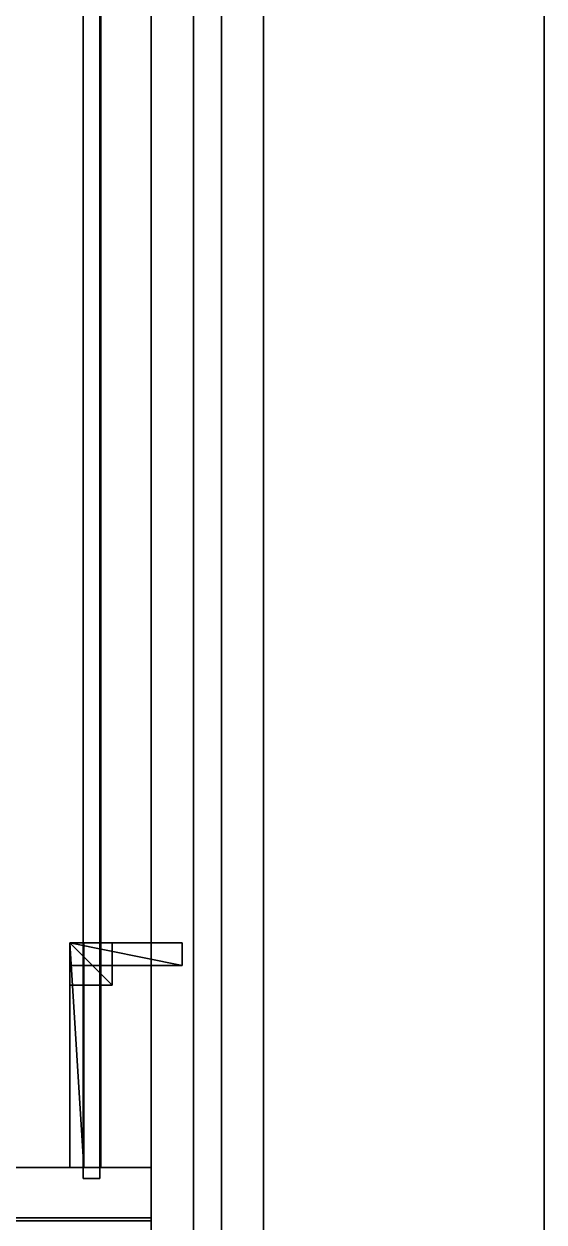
# Model space of a CAD drawing. Extents: x -100 to 4856, y -100 to 4830.
# Drawn here: x 4670.6 to 4856, y 3153.6 to 3580.6 of the extents above; entities that cross this region are included whole.
import ezdxf

# ---------------------------------------------------------------- set-up
doc = ezdxf.new("R2010")
doc.units = 0
for name, color, linetype in [('LAYER0', 7, 'CONTINUOUS'), ('LAYER100', 253, 'CONTINUOUS'), ('LAYER101', 45, 'CONTINUOUS'), ('LAYER111', 45, 'CONTINUOUS'), ('LAYER112', 45, 'CONTINUOUS'), ('LAYER114', 45, 'CONTINUOUS'), ('LAYER140', 45, 'CONTINUOUS'), ('LAYER28', 7, 'CONTINUOUS'), ('LAYER31', 7, 'CONTINUOUS'), ('LAYER89', 7, 'CONTINUOUS'), ('LAYER92', 45, 'CONTINUOUS'), ('LAYER93', 2, 'CONTINUOUS'), ('LAYER94', 7, 'CONTINUOUS'), ('LAYER95', 253, 'CONTINUOUS'), ('LAYER96', 253, 'CONTINUOUS'), ('LAYER97', 253, 'CONTINUOUS'), ('LAYER98', 253, 'CONTINUOUS'), ('LAYER99', 253, 'CONTINUOUS')]:
    doc.layers.add(name, color=color, linetype=linetype)

msp = doc.modelspace()

# ---------------------------------------------------------------- linework, layer by layer
at = {"layer": 'LAYER0', "invisible_edges": 1}
for points in [[(4856, 4830, -5), (-100, -100, -5), (-100, 4830, -5), (4856, 4830, -5)], [(-100, -100, -5), (4856, 4830, -5), (4856, -100, -5), (-100, -100, -5)], [(4856, -100), (-100, 4830), (-100, -100), (4856, -100)], [(-100, 4830), (4856, -100), (4856, 4830), (-100, 4830)], [(4856, 4830, -5), (4856, -100), (4856, -100, -5), (4856, 4830, -5)], [(4856, -100), (4856, 4830, -5), (4856, 4830), (4856, -100)]]:
    msp.add_3dface(points, dxfattribs=at)
at = {"layer": 'LAYER100'}
for points in [[(4687, 3173.052, 480.9652), (4692, 3173.052, 480.9652), (4687, 3253.052, 480.9652), (4687, 3173.052, 480.9652)], [(4687, 3253.052, 480.9652), (4692, 3173.052, 480.9652), (4692, 3253.052, 480.9652), (4687, 3253.052, 480.9652)], [(4687, 3253.052, 480.9652), (4692, 3253.052, 480.9652), (4687, 3253.052, 464.9652), (4687, 3253.052, 480.9652)], [(4687, 3253.052, 464.9652), (4692, 3253.052, 480.9652), (4692, 3253.052, 464.9652), (4687, 3253.052, 464.9652)], [(4687, 3173.052, 480.9652), (4687, 3253.052, 480.9652), (4687, 3173.052, 464.9652), (4687, 3173.052, 480.9652)], [(4687, 3173.052, 464.9652), (4687, 3253.052, 480.9652), (4687, 3253.052, 464.9652), (4687, 3173.052, 464.9652)], [(4687, 3173.052, 464.9652), (4687, 3253.052, 464.9652), (4692, 3173.052, 464.9652), (4687, 3173.052, 464.9652)], [(4692, 3173.052, 464.9652), (4687, 3253.052, 464.9652), (4692, 3253.052, 464.9652), (4692, 3173.052, 464.9652)], [(4692, 3173.052, 464.9652), (4692, 3253.052, 464.9652), (4692, 3173.052, 480.9652), (4692, 3173.052, 464.9652)], [(4692, 3173.052, 480.9652), (4692, 3253.052, 464.9652), (4692, 3253.052, 480.9652), (4692, 3173.052, 480.9652)], [(4687, 3173.052, 464.9652), (4692, 3173.052, 464.9652), (4687, 3173.052, 480.9652), (4687, 3173.052, 464.9652)], [(4687, 3173.052, 480.9652), (4692, 3173.052, 464.9652), (4692, 3173.052, 480.9652), (4687, 3173.052, 480.9652)]]:
    msp.add_3dface(points, dxfattribs=at)
at = {"layer": 'LAYER101', "invisible_edges": 1}
for points in [[(4716, 3173.052, 272.9652), (4366, 3837.052, 272.9652), (4716, 3837.052, 272.9652), (4716, 3173.052, 272.9652)], [(4366, 3837.052, 272.9652), (4716, 3173.052, 272.9652), (4366, 3173.052, 272.9652), (4366, 3837.052, 272.9652)], [(4366, 3173.052, 290.9652), (4716, 3837.052, 290.9652), (4366, 3837.052, 290.9652), (4366, 3173.052, 290.9652)], [(4716, 3837.052, 290.9652), (4366, 3173.052, 290.9652), (4716, 3173.052, 290.9652), (4716, 3837.052, 290.9652)], [(4716, 3837.052, 290.9652), (4716, 3173.052, 272.9652), (4716, 3837.052, 272.9652), (4716, 3837.052, 290.9652)], [(4716, 3173.052, 272.9652), (4716, 3837.052, 290.9652), (4716, 3173.052, 290.9652), (4716, 3173.052, 272.9652)], [(4716, 3173.052, 272.9652), (4366, 3173.052, 290.9652), (4366, 3173.052, 272.9652), (4716, 3173.052, 272.9652)], [(4366, 3173.052, 290.9652), (4716, 3173.052, 272.9652), (4716, 3173.052, 290.9652), (4366, 3173.052, 290.9652)]]:
    msp.add_3dface(points, dxfattribs=at)
at = {"layer": 'LAYER111', "invisible_edges": 1}
for points in [[(4716, 3173.052, 271.9652), (4366, 3173.052, 521.9652), (4716, 3173.052, 521.9652), (4716, 3173.052, 271.9652)], [(4366, 3173.052, 521.9652), (4716, 3173.052, 271.9652), (4366, 3173.052, 271.9652), (4366, 3173.052, 521.9652)], [(4716, 3173.052, 271.9652), (4366, 3155.052, 271.9652), (4366, 3173.052, 271.9652), (4716, 3173.052, 271.9652)], [(4366, 3155.052, 271.9652), (4716, 3173.052, 271.9652), (4716, 3155.052, 271.9652), (4366, 3155.052, 271.9652)], [(4716, 3155.052, 521.9652), (4366, 3173.052, 521.9652), (4366, 3155.052, 521.9652), (4716, 3155.052, 521.9652)], [(4366, 3173.052, 521.9652), (4716, 3155.052, 521.9652), (4716, 3173.052, 521.9652), (4366, 3173.052, 521.9652)], [(4716, 3155.052, 521.9652), (4716, 3173.052, 271.9652), (4716, 3173.052, 521.9652), (4716, 3155.052, 521.9652)], [(4716, 3173.052, 271.9652), (4716, 3155.052, 521.9652), (4716, 3155.052, 271.9652), (4716, 3173.052, 271.9652)], [(4366, 3155.052, 271.9652), (4716, 3155.052, 521.9652), (4366, 3155.052, 521.9652), (4366, 3155.052, 271.9652)], [(4716, 3155.052, 521.9652), (4366, 3155.052, 271.9652), (4716, 3155.052, 271.9652), (4716, 3155.052, 521.9652)]]:
    msp.add_3dface(points, dxfattribs=at)
at = {"layer": 'LAYER112', "invisible_edges": 1}
for points in [[(4691.7, 3841.052, 521.4652), (4697.7, 3169.052, 521.4652), (4697.7, 3841.052, 521.4652), (4691.7, 3841.052, 521.4652)], [(4697.7, 3169.052, 521.4652), (4691.7, 3841.052, 521.4652), (4691.7, 3169.052, 521.4652), (4697.7, 3169.052, 521.4652)], [(4691.7, 3169.052, 286.9652), (4697.7, 3841.052, 286.9652), (4697.7, 3169.052, 286.9652), (4691.7, 3169.052, 286.9652)], [(4697.7, 3841.052, 286.9652), (4691.7, 3169.052, 286.9652), (4691.7, 3841.052, 286.9652), (4697.7, 3841.052, 286.9652)], [(4691.7, 3841.052, 521.4652), (4691.7, 3169.052, 286.9652), (4691.7, 3169.052, 521.4652), (4691.7, 3841.052, 521.4652)], [(4691.7, 3169.052, 286.9652), (4691.7, 3841.052, 521.4652), (4691.7, 3841.052, 286.9652), (4691.7, 3169.052, 286.9652)], [(4697.7, 3841.052, 286.9652), (4697.7, 3169.052, 521.4652), (4697.7, 3169.052, 286.9652), (4697.7, 3841.052, 286.9652)], [(4697.7, 3169.052, 521.4652), (4697.7, 3841.052, 286.9652), (4697.7, 3841.052, 521.4652), (4697.7, 3169.052, 521.4652)], [(4691.7, 3169.052, 286.9652), (4697.7, 3169.052, 521.4652), (4691.7, 3169.052, 521.4652), (4691.7, 3169.052, 286.9652)], [(4697.7, 3169.052, 521.4652), (4691.7, 3169.052, 286.9652), (4697.7, 3169.052, 286.9652), (4697.7, 3169.052, 521.4652)]]:
    msp.add_3dface(points, dxfattribs=at)
at = {"layer": 'LAYER114', "invisible_edges": 1}
for points in [[(4698, 3837.052, 521.4652), (4716, 3173.052, 521.4652), (4716, 3837.052, 521.4652), (4698, 3837.052, 521.4652)], [(4716, 3173.052, 521.4652), (4698, 3837.052, 521.4652), (4698, 3173.052, 521.4652), (4716, 3173.052, 521.4652)], [(4698, 3173.052, 401.4652), (4716, 3837.052, 401.4652), (4716, 3173.052, 401.4652), (4698, 3173.052, 401.4652)], [(4716, 3837.052, 401.4652), (4698, 3173.052, 401.4652), (4698, 3837.052, 401.4652), (4716, 3837.052, 401.4652)], [(4698, 3837.052, 521.4652), (4698, 3173.052, 401.4652), (4698, 3173.052, 521.4652), (4698, 3837.052, 521.4652)], [(4698, 3173.052, 401.4652), (4698, 3837.052, 521.4652), (4698, 3837.052, 401.4652), (4698, 3173.052, 401.4652)], [(4716, 3837.052, 401.4652), (4716, 3173.052, 521.4652), (4716, 3173.052, 401.4652), (4716, 3837.052, 401.4652)], [(4716, 3173.052, 521.4652), (4716, 3837.052, 401.4652), (4716, 3837.052, 521.4652), (4716, 3173.052, 521.4652)], [(4698, 3173.052, 401.4652), (4716, 3173.052, 521.4652), (4698, 3173.052, 521.4652), (4698, 3173.052, 401.4652)], [(4716, 3173.052, 521.4652), (4698, 3173.052, 401.4652), (4716, 3173.052, 401.4652), (4716, 3173.052, 521.4652)]]:
    msp.add_3dface(points, dxfattribs=at)
at = {"layer": 'LAYER140', "invisible_edges": 1}
for points in [[(4716, 3154.052, 521.9652), (4346, 3856.052, 521.9652), (4716, 3856.052, 521.9652), (4716, 3154.052, 521.9652)], [(4346, 3856.052, 521.9652), (4716, 3154.052, 521.9652), (4346, 3154.052, 521.9652), (4346, 3856.052, 521.9652)], [(4346, 3154.052, 539.9652), (4716, 3856.052, 539.9652), (4346, 3856.052, 539.9652), (4346, 3154.052, 539.9652)], [(4716, 3856.052, 539.9652), (4346, 3154.052, 539.9652), (4716, 3154.052, 539.9652), (4716, 3856.052, 539.9652)], [(4716, 3856.052, 539.9652), (4716, 3154.052, 521.9652), (4716, 3856.052, 521.9652), (4716, 3856.052, 539.9652)], [(4716, 3154.052, 521.9652), (4716, 3856.052, 539.9652), (4716, 3154.052, 539.9652), (4716, 3154.052, 521.9652)], [(4716, 3154.052, 521.9652), (4346, 3154.052, 539.9652), (4346, 3154.052, 521.9652), (4716, 3154.052, 521.9652)], [(4346, 3154.052, 539.9652), (4716, 3154.052, 521.9652), (4716, 3154.052, 539.9652), (4346, 3154.052, 539.9652)]]:
    msp.add_3dface(points, dxfattribs=at)
at = {"layer": 'LAYER28', "invisible_edges": 1}
for points in [[(4856, 4006.17), (4756, 649), (4756, 3907), (4856, 4006.17)], [(4756, 649), (4856, 4006.17), (4856, 549), (4756, 649)], [(4856, 4006.17), (4856, 549, 2594), (4856, 549), (4856, 4006.17)], [(4856, 549, 2594), (4856, 4006.17), (4856, 4006.17, 2594), (4856, 549, 2594)], [(4756, 3907, 2594), (4756, 649), (4756, 649, 2594), (4756, 3907, 2594)], [(4756, 649), (4756, 3907, 2594), (4756, 3907), (4756, 649)]]:
    msp.add_3dface(points, dxfattribs=at)
at = {"layer": 'LAYER31', "invisible_edges": 1}
for points in [[(4731, 2278, 920), (4756, 3907, 920), (4756, 2278, 920), (4731, 2278, 920)], [(4756, 3907, 920), (4731, 2278, 920), (4731, 3907, 920), (4756, 3907, 920)], [(4731, 3907, 1000), (4756, 2278, 1000), (4756, 3907, 1000), (4731, 3907, 1000)], [(4756, 2278, 1000), (4731, 3907, 1000), (4731, 2278, 1000), (4756, 2278, 1000)], [(4731, 2278, 920), (4731, 3907, 1000), (4731, 3907, 920), (4731, 2278, 920)], [(4731, 3907, 1000), (4731, 2278, 920), (4731, 2278, 1000), (4731, 3907, 1000)], [(4756, 2278, 1000), (4756, 3907, 920), (4756, 3907, 1000), (4756, 2278, 1000)], [(4756, 3907, 920), (4756, 2278, 1000), (4756, 2278, 920), (4756, 3907, 920)]]:
    msp.add_3dface(points, dxfattribs=at)
at = {"layer": 'LAYER89'}
for points, invisible_edges in [([(4741.001, 3892.123), (4756.001, 3907.003), (4741.001, 664.0032), (4741.001, 3892.123)], 3), ([(4756.001, 649.0032), (4741.001, 664.0032), (4756.001, 3907.003), (4756.001, 649.0032)], 3), ([(4756.001, 3907.003, 110), (4741.001, 3892.123, 110), (4756.001, 649.0032, 110), (4756.001, 3907.003, 110)], 3), ([(4756.001, 3907.003), (4756.001, 649.0032, 110), (4756.001, 649.0032), (4756.001, 3907.003)], 1), ([(4756.001, 649.0032, 110), (4756.001, 3907.003), (4756.001, 3907.003, 110), (4756.001, 649.0032, 110)], 1), ([(4741.001, 3892.123, 110), (4741.001, 664.0032), (4741.001, 664.0032, 110), (4741.001, 3892.123, 110)], 1), ([(4741.001, 664.0032), (4741.001, 3892.123, 110), (4741.001, 3892.123), (4741.001, 664.0032)], 1), ([(4741.001, 664.0032, 110), (4756.001, 649.0032, 110), (4741.001, 3892.123, 110), (4741.001, 664.0032, 110)], 3)]:
    msp.add_3dface(points, dxfattribs=dict(at, invisible_edges=invisible_edges))
at = {"layer": 'LAYER92', "invisible_edges": 1}
for points in [[(4716, 3103.104, 1010), (4716, 3943.104), (4716, 3103.104), (4716, 3103.104, 1010)], [(4716, 3943.104), (4716, 3103.104, 1010), (4716, 3943.104, 1010), (4716, 3943.104)], [(4731, 3103.104), (4716, 3943.104), (4731, 3943.104), (4731, 3103.104)], [(4716, 3943.104), (4731, 3103.104), (4716, 3103.104), (4716, 3943.104)], [(4716, 3103.104, 1010), (4731, 3943.104, 1010), (4716, 3943.104, 1010), (4716, 3103.104, 1010)], [(4731, 3943.104, 1010), (4716, 3103.104, 1010), (4731, 3103.104, 1010), (4731, 3943.104, 1010)], [(4731, 3943.104, 1010), (4731, 3103.104), (4731, 3943.104), (4731, 3943.104, 1010)], [(4731, 3103.104), (4731, 3943.104, 1010), (4731, 3103.104, 1010), (4731, 3103.104)]]:
    msp.add_3dface(points, dxfattribs=at)
at = {"layer": 'LAYER93'}
for points in [[(4687, 3173.052, 480.9652), (4692, 3173.052, 480.9652), (4687, 3253.052, 480.9652), (4687, 3173.052, 480.9652)], [(4687, 3253.052, 480.9652), (4692, 3173.052, 480.9652), (4692, 3253.052, 480.9652), (4687, 3253.052, 480.9652)], [(4687, 3253.052, 480.9652), (4692, 3253.052, 480.9652), (4687, 3253.052, 457.9652), (4687, 3253.052, 480.9652)], [(4687, 3253.052, 457.9652), (4692, 3253.052, 480.9652), (4692, 3253.052, 457.9652), (4687, 3253.052, 457.9652)], [(4687, 3173.052, 480.9652), (4687, 3253.052, 480.9652), (4687, 3173.052, 457.9652), (4687, 3173.052, 480.9652)], [(4687, 3173.052, 457.9652), (4687, 3253.052, 480.9652), (4687, 3253.052, 457.9652), (4687, 3173.052, 457.9652)], [(4687, 3173.052, 457.9652), (4687, 3253.052, 457.9652), (4692, 3173.052, 457.9652), (4687, 3173.052, 457.9652)], [(4692, 3173.052, 457.9652), (4687, 3253.052, 457.9652), (4692, 3253.052, 457.9652), (4692, 3173.052, 457.9652)], [(4692, 3173.052, 457.9652), (4692, 3253.052, 457.9652), (4692, 3173.052, 480.9652), (4692, 3173.052, 457.9652)], [(4692, 3173.052, 480.9652), (4692, 3253.052, 457.9652), (4692, 3253.052, 480.9652), (4692, 3173.052, 480.9652)], [(4687, 3173.052, 457.9652), (4692, 3173.052, 457.9652), (4687, 3173.052, 480.9652), (4687, 3173.052, 457.9652)], [(4687, 3173.052, 480.9652), (4692, 3173.052, 457.9652), (4692, 3173.052, 480.9652), (4687, 3173.052, 480.9652)]]:
    msp.add_3dface(points, dxfattribs=at)
at = {"layer": 'LAYER94', "invisible_edges": 1}
for points in [[(4687, 3253.052, 457.9652), (4687, 3173.052, 480.9652), (4687, 3253.052, 480.9652), (4687, 3253.052, 457.9652)], [(4687, 3173.052, 480.9652), (4687, 3253.052, 457.9652), (4687, 3173.052, 457.9652), (4687, 3173.052, 480.9652)], [(4692, 3253.052, 480.9652), (4687, 3173.052, 480.9652), (4692, 3173.052, 480.9652), (4692, 3253.052, 480.9652)], [(4687, 3173.052, 480.9652), (4692, 3253.052, 480.9652), (4687, 3253.052, 480.9652), (4687, 3173.052, 480.9652)], [(4687, 3253.052, 457.9652), (4692, 3173.052, 457.9652), (4687, 3173.052, 457.9652), (4687, 3253.052, 457.9652)], [(4692, 3173.052, 457.9652), (4687, 3253.052, 457.9652), (4692, 3253.052, 457.9652), (4692, 3173.052, 457.9652)], [(4692, 3253.052, 480.9652), (4687, 3253.052, 457.9652), (4687, 3253.052, 480.9652), (4692, 3253.052, 480.9652)], [(4687, 3253.052, 457.9652), (4692, 3253.052, 480.9652), (4692, 3253.052, 457.9652), (4687, 3253.052, 457.9652)], [(4692, 3173.052, 457.9652), (4692, 3253.052, 480.9652), (4692, 3173.052, 480.9652), (4692, 3173.052, 457.9652)], [(4692, 3253.052, 480.9652), (4692, 3173.052, 457.9652), (4692, 3253.052, 457.9652), (4692, 3253.052, 480.9652)], [(4692, 3173.052, 457.9652), (4687, 3173.052, 480.9652), (4687, 3173.052, 457.9652), (4692, 3173.052, 457.9652)], [(4687, 3173.052, 480.9652), (4692, 3173.052, 457.9652), (4692, 3173.052, 480.9652), (4687, 3173.052, 480.9652)]]:
    msp.add_3dface(points, dxfattribs=at)
at = {"layer": 'LAYER95'}
for points in [[(4687, 3238.052, 480.9652), (4702, 3238.052, 480.9652), (4687, 3253.052, 480.9652), (4687, 3238.052, 480.9652)], [(4687, 3253.052, 480.9652), (4702, 3238.052, 480.9652), (4702, 3253.052, 480.9652), (4687, 3253.052, 480.9652)], [(4687, 3253.052, 480.9652), (4702, 3253.052, 480.9652), (4687, 3253.052, 465.9652), (4687, 3253.052, 480.9652)], [(4687, 3253.052, 465.9652), (4702, 3253.052, 480.9652), (4702, 3253.052, 465.9652), (4687, 3253.052, 465.9652)], [(4687, 3238.052, 480.9652), (4687, 3253.052, 480.9652), (4687, 3238.052, 465.9652), (4687, 3238.052, 480.9652)], [(4687, 3238.052, 465.9652), (4687, 3253.052, 480.9652), (4687, 3253.052, 465.9652), (4687, 3238.052, 465.9652)], [(4687, 3238.052, 465.9652), (4687, 3253.052, 465.9652), (4702, 3238.052, 465.9652), (4687, 3238.052, 465.9652)], [(4702, 3238.052, 465.9652), (4687, 3253.052, 465.9652), (4702, 3253.052, 465.9652), (4702, 3238.052, 465.9652)], [(4702, 3238.052, 465.9652), (4702, 3253.052, 465.9652), (4702, 3238.052, 480.9652), (4702, 3238.052, 465.9652)], [(4702, 3238.052, 480.9652), (4702, 3253.052, 465.9652), (4702, 3253.052, 480.9652), (4702, 3238.052, 480.9652)], [(4687, 3238.052, 465.9652), (4702, 3238.052, 465.9652), (4687, 3238.052, 480.9652), (4687, 3238.052, 465.9652)], [(4687, 3238.052, 480.9652), (4702, 3238.052, 465.9652), (4702, 3238.052, 480.9652), (4687, 3238.052, 480.9652)]]:
    msp.add_3dface(points, dxfattribs=at)
at = {"layer": 'LAYER96'}
for points in [[(4687, 3238.052, 480.9652), (4702, 3238.052, 480.9652), (4687, 3253.052, 480.9652), (4687, 3238.052, 480.9652)], [(4687, 3253.052, 480.9652), (4702, 3238.052, 480.9652), (4702, 3253.052, 480.9652), (4687, 3253.052, 480.9652)], [(4687, 3253.052, 480.9652), (4702, 3253.052, 480.9652), (4687, 3253.052, 465.9652), (4687, 3253.052, 480.9652)], [(4687, 3253.052, 465.9652), (4702, 3253.052, 480.9652), (4702, 3253.052, 465.9652), (4687, 3253.052, 465.9652)], [(4687, 3238.052, 480.9652), (4687, 3253.052, 480.9652), (4687, 3238.052, 465.9652), (4687, 3238.052, 480.9652)], [(4687, 3238.052, 465.9652), (4687, 3253.052, 480.9652), (4687, 3253.052, 465.9652), (4687, 3238.052, 465.9652)], [(4687, 3238.052, 465.9652), (4687, 3253.052, 465.9652), (4702, 3238.052, 465.9652), (4687, 3238.052, 465.9652)], [(4702, 3238.052, 465.9652), (4687, 3253.052, 465.9652), (4702, 3253.052, 465.9652), (4702, 3238.052, 465.9652)], [(4702, 3238.052, 465.9652), (4702, 3253.052, 465.9652), (4702, 3238.052, 480.9652), (4702, 3238.052, 465.9652)], [(4702, 3238.052, 480.9652), (4702, 3253.052, 465.9652), (4702, 3253.052, 480.9652), (4702, 3238.052, 480.9652)], [(4687, 3238.052, 465.9652), (4702, 3238.052, 465.9652), (4687, 3238.052, 480.9652), (4687, 3238.052, 465.9652)], [(4687, 3238.052, 480.9652), (4702, 3238.052, 465.9652), (4702, 3238.052, 480.9652), (4687, 3238.052, 480.9652)]]:
    msp.add_3dface(points, dxfattribs=at)
at = {"layer": 'LAYER97'}
for points in [[(4687, 3238.052, 480.9652), (4702, 3238.052, 480.9652), (4687, 3253.052, 480.9652), (4687, 3238.052, 480.9652)], [(4687, 3253.052, 480.9652), (4702, 3238.052, 480.9652), (4702, 3253.052, 480.9652), (4687, 3253.052, 480.9652)], [(4687, 3253.052, 480.9652), (4702, 3253.052, 480.9652), (4687, 3253.052, 465.9652), (4687, 3253.052, 480.9652)], [(4687, 3253.052, 465.9652), (4702, 3253.052, 480.9652), (4702, 3253.052, 465.9652), (4687, 3253.052, 465.9652)], [(4687, 3238.052, 480.9652), (4687, 3253.052, 480.9652), (4687, 3238.052, 465.9652), (4687, 3238.052, 480.9652)], [(4687, 3238.052, 465.9652), (4687, 3253.052, 480.9652), (4687, 3253.052, 465.9652), (4687, 3238.052, 465.9652)], [(4687, 3238.052, 465.9652), (4687, 3253.052, 465.9652), (4702, 3238.052, 465.9652), (4687, 3238.052, 465.9652)], [(4702, 3238.052, 465.9652), (4687, 3253.052, 465.9652), (4702, 3253.052, 465.9652), (4702, 3238.052, 465.9652)], [(4702, 3238.052, 465.9652), (4702, 3253.052, 465.9652), (4702, 3238.052, 480.9652), (4702, 3238.052, 465.9652)], [(4702, 3238.052, 480.9652), (4702, 3253.052, 465.9652), (4702, 3253.052, 480.9652), (4702, 3238.052, 480.9652)], [(4687, 3238.052, 465.9652), (4702, 3238.052, 465.9652), (4687, 3238.052, 480.9652), (4687, 3238.052, 465.9652)], [(4687, 3238.052, 480.9652), (4702, 3238.052, 465.9652), (4702, 3238.052, 480.9652), (4687, 3238.052, 480.9652)]]:
    msp.add_3dface(points, dxfattribs=at)
at = {"layer": 'LAYER98'}
for points in [[(4687, 3238.052, 480.9652), (4702, 3238.052, 480.9652), (4687, 3253.052, 480.9652), (4687, 3238.052, 480.9652)], [(4687, 3253.052, 480.9652), (4702, 3238.052, 480.9652), (4702, 3253.052, 480.9652), (4687, 3253.052, 480.9652)], [(4687, 3253.052, 480.9652), (4702, 3253.052, 480.9652), (4687, 3253.052, 465.9652), (4687, 3253.052, 480.9652)], [(4687, 3253.052, 465.9652), (4702, 3253.052, 480.9652), (4702, 3253.052, 465.9652), (4687, 3253.052, 465.9652)], [(4687, 3238.052, 480.9652), (4687, 3253.052, 480.9652), (4687, 3238.052, 465.9652), (4687, 3238.052, 480.9652)], [(4687, 3238.052, 465.9652), (4687, 3253.052, 480.9652), (4687, 3253.052, 465.9652), (4687, 3238.052, 465.9652)], [(4687, 3238.052, 465.9652), (4687, 3253.052, 465.9652), (4702, 3238.052, 465.9652), (4687, 3238.052, 465.9652)], [(4702, 3238.052, 465.9652), (4687, 3253.052, 465.9652), (4702, 3253.052, 465.9652), (4702, 3238.052, 465.9652)], [(4702, 3238.052, 465.9652), (4702, 3253.052, 465.9652), (4702, 3238.052, 480.9652), (4702, 3238.052, 465.9652)], [(4702, 3238.052, 480.9652), (4702, 3253.052, 465.9652), (4702, 3253.052, 480.9652), (4702, 3238.052, 480.9652)], [(4687, 3238.052, 465.9652), (4702, 3238.052, 465.9652), (4687, 3238.052, 480.9652), (4687, 3238.052, 465.9652)], [(4687, 3238.052, 480.9652), (4702, 3238.052, 465.9652), (4702, 3238.052, 480.9652), (4687, 3238.052, 480.9652)]]:
    msp.add_3dface(points, dxfattribs=at)
at = {"layer": 'LAYER99'}
for points in [[(4687, 3245.052, 480.9652), (4727, 3245.052, 480.9652), (4687, 3253.052, 480.9652), (4687, 3245.052, 480.9652)], [(4687, 3253.052, 480.9652), (4727, 3245.052, 480.9652), (4727, 3253.052, 480.9652), (4687, 3253.052, 480.9652)], [(4687, 3253.052, 480.9652), (4727, 3253.052, 480.9652), (4687, 3253.052, 472.9652), (4687, 3253.052, 480.9652)], [(4687, 3253.052, 472.9652), (4727, 3253.052, 480.9652), (4727, 3253.052, 472.9652), (4687, 3253.052, 472.9652)], [(4687, 3245.052, 480.9652), (4687, 3253.052, 480.9652), (4687, 3245.052, 472.9652), (4687, 3245.052, 480.9652)], [(4687, 3245.052, 472.9652), (4687, 3253.052, 480.9652), (4687, 3253.052, 472.9652), (4687, 3245.052, 472.9652)], [(4687, 3245.052, 472.9652), (4687, 3253.052, 472.9652), (4727, 3245.052, 472.9652), (4687, 3245.052, 472.9652)], [(4727, 3245.052, 472.9652), (4687, 3253.052, 472.9652), (4727, 3253.052, 472.9652), (4727, 3245.052, 472.9652)], [(4727, 3245.052, 472.9652), (4727, 3253.052, 472.9652), (4727, 3245.052, 480.9652), (4727, 3245.052, 472.9652)], [(4727, 3245.052, 480.9652), (4727, 3253.052, 472.9652), (4727, 3253.052, 480.9652), (4727, 3245.052, 480.9652)], [(4687, 3245.052, 472.9652), (4727, 3245.052, 472.9652), (4687, 3245.052, 480.9652), (4687, 3245.052, 472.9652)], [(4687, 3245.052, 480.9652), (4727, 3245.052, 472.9652), (4727, 3245.052, 480.9652), (4687, 3245.052, 480.9652)]]:
    msp.add_3dface(points, dxfattribs=at)

# ---------------------------------------------------------------- meshes
at = {"layer": 'LAYER28'}
mesh = msp.add_polymesh((2, 2), dxfattribs=at)
for k, corner in enumerate([(4756, 649, 2594), (4756, 3907, 2594), (4856, 549, 2594), (4856, 4006.17, 2594)]):
    mesh.set_mesh_vertex(divmod(k, 2), corner)

doc.saveas('drawing.dxf')
